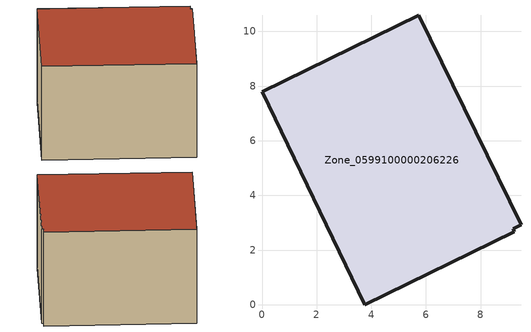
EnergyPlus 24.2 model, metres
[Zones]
Zone_0599100000206226
 floor ground (C_G): 9.48,2.92 9.19,2.78 9.24,2.68 3.76,0 0,7.79 5.73,10.59 z0
 wall outside (C_F): 9.48,2.92 5.73,10.59 0,7.79 3.76,0 9.24,2.68 9.19,2.78 9.48,2.92 z0:6.05
 roof outside (C_R): 9.19,2.78 9.48,2.92 5.73,10.59 0,7.79 3.76,0 9.24,2.68 z6.05
[BUILDING]
Pand.0599100000206226: North Axis=0; Terrain=City; Loads Convergence Tolerance Value=0.04; Temperature Convergence Tolerance Value=0.4; Solar Distribution=FullExterior; Maximum Number of Warmup Days=25; Minimum Number of Warmup Days=1
[Site:Location]
Rotterdam.The.Hague.AP_ZH_NLD Design_Conditions: Latitude=51.96; Longitude=4.45; Time Zone=1; Elevation=-4.5
[SITE:GROUNDTEMPERATURE:BUILDINGSURFACE]
18, 18, 18, 18, 18, 18, 18, 18, 18, 18, 18, 18
[MATERIAL] Thermal Absorptance=0.9; Solar Absorptance=0.7; Visible Absorptance=0.7
Name | Roughness | Thickness | Conductivity | Density | Specific Heat
G.TC.1946-1964 | MediumSmooth | 0.15 | 1 | 540 | 1210
F.TC.1946-1964 | Rough | 0.3 | 0.857143 | 1920 | 840
R.TC.1946-1964 | MediumRough | 0.2 | 0.235294 | 1500 | 1000
[CONSTRUCTION]
C_G: G.TC.1946-1964
C_F: F.TC.1946-1964
C_R: R.TC.1946-1964
[ZONE]
Zone_0599100000206226: Type=1; Multiplier=1; Ceiling Height=Autocalculate; Volume=Autocalculate; Floor Area=autocalculate; Part of Total Floor Area=Yes
[ZONEINFILTRATION:DESIGNFLOWRATE]
Infil_Zone_0599100000206226: Zone or ZoneList or Space or SpaceList=Zone_0599100000206226; Schedule=AlwaysOn; Design Flow Rate Calculation Method=Flow/Area; Flow Rate per Floor Area=0.003; Constant Term Coefficient=1; Temperature Term Coefficient=0; Velocity Term Coefficient=0; Velocity Squared Term Coefficient=0
[HVACTEMPLATE:ZONE:IDEALLOADSAIRSYSTEM]
Zone_0599100000206226: Maximum Heating Supply Air Temperature=50; Minimum Cooling Supply Air Temperature=13; Maximum Heating Supply Air Humidity Ratio=0.0156; Minimum Cooling Supply Air Humidity Ratio=0.0077; Heating Limit=NoLimit; Cooling Limit=NoLimit; Dehumidification Control Type=ConstantSensibleHeatRatio; Cooling Sensible Heat Ratio=0.7; Dehumidification Setpoint=60; Humidification Control Type=None; Humidification Setpoint=30; Outdoor Air Method=None; Outdoor Air Flow Rate per Person=0.00944; Outdoor Air Flow Rate per Zone Floor Area=0; Outdoor Air Flow Rate per Zone=0; Demand Controlled Ventilation Type=None; Outdoor Air Economizer Type=NoEconomizer; Heat Recovery Type=None; Sensible Heat Recovery Effectiveness=0.7; Latent Heat Recovery Effectiveness=0.65
[ZONECONTROL:THERMOSTAT]
ThermostatControl_Zone_0599100000206226: Zone or ZoneList=Zone_0599100000206226; Control Type Schedule=DualSetpointControlType; Control 1=Thermostat_Zone_0599100000206226; Temperature Difference Between Cutout And Setpoint=0
[THERMOSTATSETPOINT:DUALSETPOINT]
Thermostat_Zone_0599100000206226: Heating Setpoint Temperature Schedule=HeatingSetpoint_Zone_0599100000206226; Cooling Setpoint Temperature Schedule=CoolingSetpoint_Zone_0599100000206226
[SCHEDULE:COMPACT]
HeatingSetpoint_Zone_0599100000206226: Through: 12/31, For: AllDays, Until: 24:00, 21
CoolingSetpoint_Zone_0599100000206226: Through: 12/31, For: AllDays, Until: 24:00, 24
DualSetpointControlType: Through: 12/31, For: AllDays, Until: 24:00, 4
AlwaysOn: Through: 12/31, For: AllDays, Until: 24:00, 1
